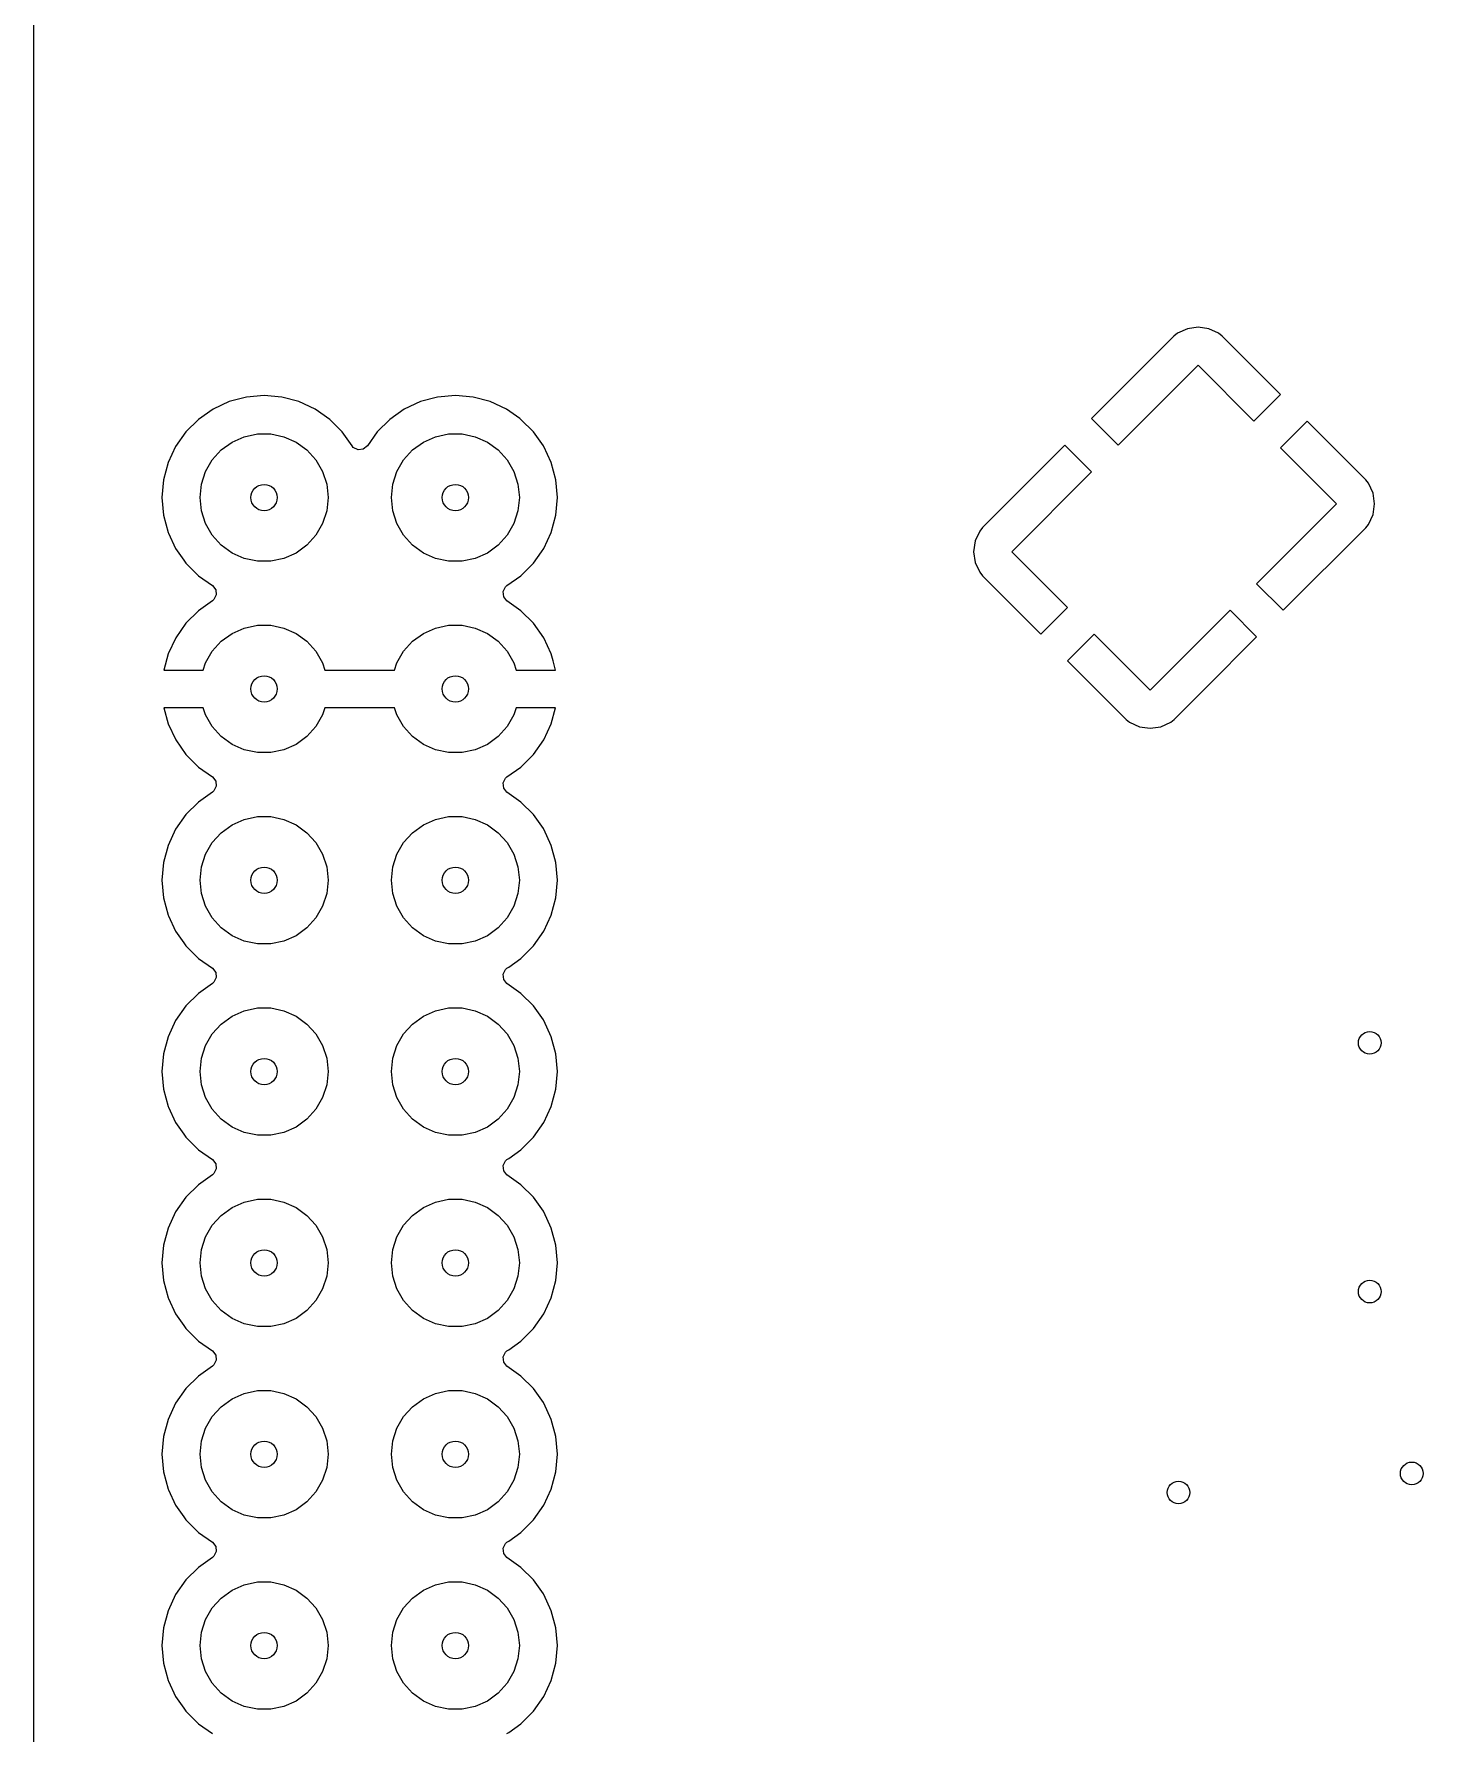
# Model space of a CAD drawing. Extents: x 0.03 to 1.97, y 0.03 to 3.58.
# Drawn here: x 0.03 to 0.756, y 1.804 to 2.692 of the extents above; entities that cross this region are included whole.
import ezdxf

# ---------------------------------------------------------------- set-up
doc = ezdxf.new("R2010")
doc.units = 0
doc.header["$MEASUREMENT"] = 0
doc.layers.add('BLACK', color=7, linetype='CONTINUOUS')

msp = doc.modelspace()

# ---------------------------------------------------------------- linework, layer by layer
at = {"layer": 'BLACK', "linetype": 'CONTINUOUS'}
for p, q in [((0.0297, 2.605), (0.0297, 2.9)), ((0.0297, 2.45), (0.0297, 2.605)), ((0.62571, 2.53439), (0.58262, 2.4913)), ((0.62754, 2.53587), (0.62571, 2.53439)), ((0.63269, 2.53822), (0.62754, 2.53587)), ((0.6383, 2.53903), (0.63269, 2.53822)), ((0.63269, 2.53822), (0.63269, 2.53822)), ((0.6439, 2.53822), (0.6383, 2.53903)), ((0.64905, 2.53587), (0.6439, 2.53822)), ((0.6439, 2.53822), (0.6439, 2.53822)), ((0.65088, 2.53439), (0.64905, 2.53587)), ((0.68145, 2.50383), (0.65088, 2.53439)), ((0.59654, 2.47738), (0.6383, 2.51914)), ((0.6383, 2.51914), (0.66753, 2.48991)), ((0.12331, 2.49622), (0.11569, 2.49089)), ((0.13175, 2.50015), (0.12331, 2.49622)), ((0.12331, 2.49622), (0.12331, 2.49622)), ((0.14073, 2.50256), (0.13175, 2.50015)), ((0.13175, 2.50015), (0.13175, 2.50015)), ((0.15, 2.50337), (0.14073, 2.50256)), ((0.14073, 2.50256), (0.14073, 2.50256)), ((0.15927, 2.50256), (0.15, 2.50337)), ((0.15, 2.50337), (0.15, 2.50337)), ((0.16825, 2.50015), (0.15927, 2.50256)), ((0.15927, 2.50256), (0.15927, 2.50256)), ((0.17669, 2.49622), (0.16825, 2.50015)), ((0.16825, 2.50015), (0.16825, 2.50015)), ((0.16825, 2.50015), (0.16825, 2.50015)), ((0.18431, 2.49089), (0.17669, 2.49622)), ((0.17669, 2.49622), (0.17669, 2.49622)), ((0.17669, 2.49622), (0.17669, 2.49622)), ((0.22331, 2.49622), (0.21569, 2.49089)), ((0.23175, 2.50015), (0.22331, 2.49622)), ((0.22331, 2.49622), (0.22331, 2.49622)), ((0.24073, 2.50256), (0.23175, 2.50015)), ((0.23175, 2.50015), (0.23175, 2.50015)), ((0.25, 2.50337), (0.24073, 2.50256)), ((0.24073, 2.50256), (0.24073, 2.50256)), ((0.25927, 2.50256), (0.25, 2.50337)), ((0.25, 2.50337), (0.25, 2.50337)), ((0.26825, 2.50015), (0.25927, 2.50256)), ((0.25927, 2.50256), (0.25927, 2.50256)), ((0.27669, 2.49622), (0.26825, 2.50015)), ((0.26825, 2.50015), (0.26825, 2.50015)), ((0.26825, 2.50015), (0.26825, 2.50015)), ((0.28371, 2.4913), (0.27669, 2.49622)), ((0.27669, 2.49622), (0.27669, 2.49622)), ((0.27669, 2.49622), (0.27669, 2.49622)), ((0.66753, 2.48991), (0.68145, 2.50383)), ((0.68145, 2.50383), (0.68145, 2.50383)), ((0.11569, 2.49089), (0.10911, 2.48431)), ((0.19089, 2.48431), (0.18431, 2.49089)), ((0.18431, 2.49089), (0.18431, 2.49089)), ((0.21569, 2.49089), (0.20911, 2.48431)), ((0.28431, 2.49089), (0.28371, 2.4913)), ((0.29089, 2.48431), (0.28431, 2.49089)), ((0.28431, 2.49089), (0.28431, 2.49089)), ((0.58262, 2.4913), (0.59654, 2.47738)), ((0.58262, 2.4913), (0.58262, 2.4913)), ((0.69537, 2.48991), (0.68145, 2.47599)), ((0.72593, 2.45935), (0.69537, 2.48991)), ((0.69537, 2.48991), (0.69537, 2.48991)), ((0.10911, 2.48431), (0.10378, 2.47669)), ((0.12761, 2.47487), (0.13327, 2.47898)), ((0.13327, 2.47898), (0.13966, 2.48183)), ((0.13966, 2.48183), (0.1465, 2.48328)), ((0.1465, 2.48328), (0.1535, 2.48328)), ((0.1535, 2.48328), (0.16034, 2.48183)), ((0.16034, 2.48183), (0.16673, 2.47898)), ((0.16673, 2.47898), (0.17239, 2.47487)), ((0.196, 2.477), (0.19089, 2.48431)), ((0.20911, 2.48431), (0.204, 2.477)), ((0.22761, 2.47487), (0.23327, 2.47898)), ((0.23327, 2.47898), (0.23966, 2.48183)), ((0.23966, 2.48183), (0.2465, 2.48328)), ((0.2465, 2.48328), (0.2535, 2.48328)), ((0.2535, 2.48328), (0.26034, 2.48183)), ((0.26034, 2.48183), (0.26673, 2.47898)), ((0.26673, 2.47898), (0.27239, 2.47487)), ((0.296, 2.477), (0.29089, 2.48431)), ((0.10378, 2.47669), (0.09985, 2.46825)), ((0.10378, 2.47669), (0.10378, 2.47669)), ((0.11943, 2.46361), (0.12293, 2.46967)), ((0.12293, 2.46967), (0.12761, 2.47487)), ((0.17239, 2.47487), (0.17707, 2.46967)), ((0.17707, 2.46967), (0.18057, 2.46361)), ((0.19666, 2.47624), (0.196, 2.477)), ((0.19911, 2.475), (0.19666, 2.47624)), ((0.20185, 2.47528), (0.19911, 2.475)), ((0.204, 2.477), (0.20185, 2.47528)), ((0.21943, 2.46361), (0.22293, 2.46967)), ((0.22293, 2.46967), (0.22761, 2.47487)), ((0.27239, 2.47487), (0.27707, 2.46967)), ((0.27707, 2.46967), (0.28057, 2.46361)), ((0.29622, 2.47669), (0.296, 2.477)), ((0.30015, 2.46825), (0.29622, 2.47669)), ((0.5687, 2.47738), (0.52561, 2.43429)), ((0.58262, 2.46346), (0.5687, 2.47738)), ((0.5687, 2.47738), (0.5687, 2.47738)), ((0.68145, 2.47599), (0.71068, 2.44676)), ((0.09985, 2.46825), (0.09744, 2.45927)), ((0.09985, 2.46825), (0.09985, 2.46825)), ((0.11727, 2.45696), (0.11943, 2.46361)), ((0.18057, 2.46361), (0.18273, 2.45696)), ((0.21727, 2.45696), (0.21943, 2.46361)), ((0.28057, 2.46361), (0.28273, 2.45696)), ((0.30256, 2.45927), (0.30015, 2.46825)), ((0.54086, 2.4217), (0.58262, 2.46346)), ((0.09744, 2.45927), (0.09663, 2.45)), ((0.09744, 2.45927), (0.09744, 2.45927)), ((0.11654, 2.45), (0.11727, 2.45696)), ((0.18273, 2.45696), (0.18346, 2.45)), ((0.21654, 2.45), (0.21727, 2.45696)), ((0.28273, 2.45696), (0.28346, 2.45)), ((0.30337, 2.45), (0.30256, 2.45927)), ((0.72741, 2.45751), (0.72593, 2.45935)), ((0.72976, 2.45236), (0.72741, 2.45751)), ((0.73056, 2.44676), (0.72976, 2.45236)), ((0.72976, 2.45236), (0.72976, 2.45236)), ((0.0297, 0.65), (0.0297, 2.45)), ((0.09663, 2.45), (0.09744, 2.44073)), ((0.09663, 2.45), (0.09663, 2.45)), ((0.11727, 2.44304), (0.11654, 2.45)), ((0.11943, 2.43639), (0.11727, 2.44304)), ((0.18273, 2.44304), (0.18057, 2.43639)), ((0.18346, 2.45), (0.18273, 2.44304)), ((0.21727, 2.44304), (0.21654, 2.45)), ((0.21943, 2.43639), (0.21727, 2.44304)), ((0.28273, 2.44304), (0.28057, 2.43639)), ((0.28346, 2.45), (0.28273, 2.44304)), ((0.30256, 2.44073), (0.30337, 2.45)), ((0.71068, 2.44676), (0.66892, 2.405)), ((0.72976, 2.44116), (0.73056, 2.44676)), ((0.09744, 2.44073), (0.09744, 2.44073)), ((0.09744, 2.44073), (0.09985, 2.43175)), ((0.12293, 2.43033), (0.11943, 2.43639)), ((0.18057, 2.43639), (0.17707, 2.43033)), ((0.22293, 2.43033), (0.21943, 2.43639)), ((0.28057, 2.43639), (0.27707, 2.43033)), ((0.30015, 2.43175), (0.30256, 2.44073)), ((0.52561, 2.43429), (0.52413, 2.43246)), ((0.68284, 2.39108), (0.72593, 2.43417)), ((0.72593, 2.43417), (0.72741, 2.43601)), ((0.72741, 2.43601), (0.72976, 2.44116)), ((0.72976, 2.44116), (0.72976, 2.44116)), ((0.09985, 2.43175), (0.09985, 2.43175)), ((0.09985, 2.43175), (0.09985, 2.43175)), ((0.09985, 2.43175), (0.1, 2.43142)), ((0.1, 2.43142), (0.10378, 2.42331)), ((0.12761, 2.42513), (0.12293, 2.43033)), ((0.13327, 2.42102), (0.12761, 2.42513)), ((0.17239, 2.42513), (0.16673, 2.42102)), ((0.17707, 2.43033), (0.17239, 2.42513)), ((0.22761, 2.42513), (0.22293, 2.43033)), ((0.23327, 2.42102), (0.22761, 2.42513)), ((0.27239, 2.42513), (0.26673, 2.42102)), ((0.27707, 2.43033), (0.27239, 2.42513)), ((0.29622, 2.42331), (0.30015, 2.43175)), ((0.52178, 2.42731), (0.52097, 2.4217)), ((0.52413, 2.43246), (0.52178, 2.42731)), ((0.52178, 2.42731), (0.52178, 2.42731)), ((0.10378, 2.42331), (0.10378, 2.42331)), ((0.10378, 2.42331), (0.10804, 2.41722)), ((0.10804, 2.41722), (0.10911, 2.41569)), ((0.10911, 2.41569), (0.10911, 2.41569)), ((0.10911, 2.41569), (0.11569, 2.40911)), ((0.13966, 2.41817), (0.13327, 2.42102)), ((0.1465, 2.41672), (0.13966, 2.41817)), ((0.1535, 2.41672), (0.1465, 2.41672)), ((0.16034, 2.41817), (0.1535, 2.41672)), ((0.16673, 2.42102), (0.16034, 2.41817)), ((0.23966, 2.41817), (0.23327, 2.42102)), ((0.2465, 2.41672), (0.23966, 2.41817)), ((0.2535, 2.41672), (0.2465, 2.41672)), ((0.26034, 2.41817), (0.2535, 2.41672)), ((0.26673, 2.42102), (0.26034, 2.41817)), ((0.28431, 2.40911), (0.29089, 2.41569)), ((0.29089, 2.41569), (0.29509, 2.4217)), ((0.29509, 2.4217), (0.29622, 2.42331)), ((0.52097, 2.4217), (0.52178, 2.4161)), ((0.52178, 2.4161), (0.52178, 2.4161)), ((0.52178, 2.4161), (0.52413, 2.41095)), ((0.57009, 2.39247), (0.54086, 2.4217)), ((0.11569, 2.40911), (0.11569, 2.40911)), ((0.11569, 2.40911), (0.12302, 2.40399)), ((0.277, 2.404), (0.28431, 2.40911)), ((0.52413, 2.41095), (0.52561, 2.40912)), ((0.52561, 2.40912), (0.55617, 2.37855)), ((0.12302, 2.40399), (0.12473, 2.40184)), ((0.12502, 2.3991), (0.12378, 2.39665)), ((0.12473, 2.40184), (0.12502, 2.3991)), ((0.27498, 2.40087), (0.27622, 2.40333)), ((0.27527, 2.39814), (0.27498, 2.40087)), ((0.27698, 2.39599), (0.27527, 2.39814)), ((0.27622, 2.40333), (0.27698, 2.40399)), ((0.27698, 2.40399), (0.277, 2.404)), ((0.66892, 2.405), (0.68284, 2.39108)), ((0.11571, 2.39087), (0.10913, 2.38429)), ((0.12302, 2.39599), (0.11571, 2.39087)), ((0.11571, 2.39087), (0.11571, 2.39087)), ((0.12378, 2.39665), (0.12302, 2.39599)), ((0.28429, 2.39087), (0.27698, 2.39599)), ((0.29087, 2.38429), (0.28429, 2.39087)), ((0.55617, 2.37855), (0.57009, 2.39247)), ((0.655, 2.39108), (0.61324, 2.34932)), ((0.66892, 2.37716), (0.655, 2.39108)), ((0.10913, 2.38429), (0.1038, 2.37668)), ((0.10913, 2.38429), (0.10913, 2.38429)), ((0.13327, 2.37898), (0.13966, 2.38183)), ((0.13966, 2.38183), (0.1465, 2.38328)), ((0.1465, 2.38328), (0.1535, 2.38328)), ((0.1535, 2.38328), (0.16034, 2.38183)), ((0.16034, 2.38183), (0.16673, 2.37898)), ((0.23327, 2.37898), (0.23966, 2.38183)), ((0.23966, 2.38183), (0.2465, 2.38328)), ((0.2465, 2.38328), (0.2535, 2.38328)), ((0.2535, 2.38328), (0.26034, 2.38183)), ((0.26034, 2.38183), (0.26673, 2.37898)), ((0.2962, 2.37668), (0.29087, 2.38429)), ((0.29087, 2.38429), (0.29087, 2.38429)), ((0.1038, 2.37668), (0.09986, 2.36825)), ((0.1038, 2.37668), (0.1038, 2.37668)), ((0.12293, 2.36967), (0.12761, 2.37487)), ((0.12761, 2.37487), (0.13327, 2.37898)), ((0.16673, 2.37898), (0.17239, 2.37487)), ((0.17239, 2.37487), (0.17707, 2.36967)), ((0.22293, 2.36967), (0.22761, 2.37487)), ((0.22761, 2.37487), (0.23327, 2.37898)), ((0.26673, 2.37898), (0.27239, 2.37487)), ((0.27239, 2.37487), (0.27707, 2.36967)), ((0.30013, 2.36825), (0.2962, 2.37668)), ((0.2962, 2.37668), (0.2962, 2.37668)), ((0.58401, 2.37855), (0.57009, 2.36463)), ((0.61324, 2.34932), (0.58401, 2.37855)), ((0.64176, 2.35), (0.66892, 2.37716)), ((0.66892, 2.37716), (0.66892, 2.37716)), ((0.09986, 2.36825), (0.09761, 2.35984)), ((0.09986, 2.36825), (0.09986, 2.36825)), ((0.1182, 2.35984), (0.11943, 2.36361)), ((0.11943, 2.36361), (0.12293, 2.36967)), ((0.17707, 2.36967), (0.18057, 2.36361)), ((0.18057, 2.36361), (0.1818, 2.35984)), ((0.2182, 2.35984), (0.21943, 2.36361)), ((0.21943, 2.36361), (0.22293, 2.36967)), ((0.27707, 2.36967), (0.28057, 2.36361)), ((0.28057, 2.36361), (0.2818, 2.35984)), ((0.30014, 2.36825), (0.30013, 2.36825)), ((0.3011, 2.36463), (0.30014, 2.36825)), ((0.30239, 2.35984), (0.3011, 2.36463)), ((0.57009, 2.36463), (0.60065, 2.33407)), ((0.57009, 2.36463), (0.57009, 2.36463)), ((0.09761, 2.35984), (0.09761, 2.35984)), ((0.09761, 2.35984), (0.1182, 2.35984)), ((0.1818, 2.35984), (0.2182, 2.35984)), ((0.2818, 2.35984), (0.30239, 2.35984)), ((0.30239, 2.35984), (0.30239, 2.35984)), ((0.62583, 2.33407), (0.64176, 2.35)), ((0.1182, 2.34016), (0.09761, 2.34016)), ((0.09761, 2.34016), (0.09986, 2.33175)), ((0.11943, 2.33639), (0.1182, 2.34016)), ((0.12293, 2.33033), (0.11943, 2.33639)), ((0.18057, 2.33639), (0.17707, 2.33033)), ((0.1818, 2.34016), (0.18057, 2.33639)), ((0.2182, 2.34016), (0.1818, 2.34016)), ((0.21943, 2.33639), (0.2182, 2.34016)), ((0.22293, 2.33033), (0.21943, 2.33639)), ((0.28057, 2.33639), (0.27707, 2.33033)), ((0.2818, 2.34016), (0.28057, 2.33639)), ((0.30239, 2.34016), (0.2818, 2.34016)), ((0.30014, 2.33175), (0.30239, 2.34016)), ((0.09986, 2.33175), (0.09986, 2.33175)), ((0.09986, 2.33175), (0.1038, 2.32332)), ((0.12761, 2.32513), (0.12293, 2.33033)), ((0.17707, 2.33033), (0.17239, 2.32513)), ((0.22761, 2.32513), (0.22293, 2.33033)), ((0.27707, 2.33033), (0.27239, 2.32513)), ((0.2962, 2.32332), (0.30013, 2.33175)), ((0.30013, 2.33175), (0.30014, 2.33175)), ((0.60065, 2.33407), (0.60249, 2.33259)), ((0.60249, 2.33259), (0.60764, 2.33024)), ((0.60764, 2.33024), (0.60764, 2.33024)), ((0.60764, 2.33024), (0.61324, 2.32944)), ((0.61324, 2.32944), (0.61884, 2.33024)), ((0.61884, 2.33024), (0.62399, 2.33259)), ((0.61884, 2.33024), (0.61884, 2.33024)), ((0.62399, 2.33259), (0.62583, 2.33407)), ((0.1038, 2.32332), (0.10913, 2.31571)), ((0.13327, 2.32102), (0.12761, 2.32513)), ((0.13966, 2.31817), (0.13327, 2.32102)), ((0.1465, 2.31672), (0.13966, 2.31817)), ((0.16034, 2.31817), (0.1535, 2.31672)), ((0.16673, 2.32102), (0.16034, 2.31817)), ((0.17239, 2.32513), (0.16673, 2.32102)), ((0.23327, 2.32102), (0.22761, 2.32513)), ((0.23966, 2.31817), (0.23327, 2.32102)), ((0.2465, 2.31672), (0.23966, 2.31817)), ((0.26034, 2.31817), (0.2535, 2.31672)), ((0.26673, 2.32102), (0.26034, 2.31817)), ((0.27239, 2.32513), (0.26673, 2.32102)), ((0.29087, 2.31571), (0.2962, 2.32332)), ((0.10913, 2.31571), (0.11571, 2.30913)), ((0.11571, 2.30913), (0.12302, 2.30401)), ((0.1535, 2.31672), (0.1465, 2.31672)), ((0.2535, 2.31672), (0.2465, 2.31672)), ((0.27698, 2.30401), (0.28429, 2.30913)), ((0.28429, 2.30913), (0.29087, 2.31571)), ((0.12302, 2.30401), (0.12473, 2.30186)), ((0.12473, 2.30186), (0.12502, 2.29913)), ((0.27498, 2.3009), (0.27622, 2.30335)), ((0.27527, 2.29816), (0.27498, 2.3009)), ((0.27622, 2.30335), (0.27698, 2.30401)), ((0.12302, 2.29601), (0.11569, 2.29089)), ((0.12378, 2.29667), (0.12302, 2.29601)), ((0.12502, 2.29913), (0.12378, 2.29667)), ((0.27698, 2.29601), (0.27527, 2.29816)), ((0.28431, 2.29089), (0.27698, 2.29601)), ((0.10911, 2.28431), (0.10378, 2.27669)), ((0.11569, 2.29089), (0.10911, 2.28431)), ((0.13966, 2.28183), (0.1465, 2.28328)), ((0.1465, 2.28328), (0.1535, 2.28328)), ((0.1535, 2.28328), (0.16034, 2.28183)), ((0.23966, 2.28183), (0.2465, 2.28328)), ((0.2465, 2.28328), (0.2535, 2.28328)), ((0.2535, 2.28328), (0.26034, 2.28183)), ((0.29089, 2.28431), (0.28431, 2.29089)), ((0.28431, 2.29089), (0.28431, 2.29089)), ((0.296, 2.277), (0.29089, 2.28431)), ((0.10378, 2.27669), (0.09985, 2.26825)), ((0.10378, 2.27669), (0.10378, 2.27669)), ((0.12293, 2.26967), (0.12761, 2.27487)), ((0.12761, 2.27487), (0.13327, 2.27898)), ((0.13327, 2.27898), (0.13966, 2.28183)), ((0.16034, 2.28183), (0.16673, 2.27898)), ((0.16673, 2.27898), (0.17239, 2.27487)), ((0.17239, 2.27487), (0.17707, 2.26967)), ((0.22293, 2.26967), (0.22761, 2.27487)), ((0.22761, 2.27487), (0.23327, 2.27898)), ((0.23327, 2.27898), (0.23966, 2.28183)), ((0.26034, 2.28183), (0.26673, 2.27898)), ((0.26673, 2.27898), (0.27239, 2.27487)), ((0.27239, 2.27487), (0.27707, 2.26967)), ((0.29622, 2.27669), (0.296, 2.277)), ((0.30015, 2.26825), (0.29622, 2.27669)), ((0.09985, 2.26825), (0.09744, 2.25927)), ((0.09985, 2.26825), (0.09985, 2.26825)), ((0.11943, 2.26361), (0.12293, 2.26967)), ((0.17707, 2.26967), (0.18057, 2.26361)), ((0.21943, 2.26361), (0.22293, 2.26967)), ((0.27707, 2.26967), (0.28057, 2.26361)), ((0.30256, 2.25927), (0.30015, 2.26825)), ((0.09744, 2.25927), (0.09663, 2.25)), ((0.09744, 2.25927), (0.09744, 2.25927)), ((0.11654, 2.25), (0.11727, 2.25696)), ((0.11727, 2.25696), (0.11943, 2.26361)), ((0.18057, 2.26361), (0.18273, 2.25696)), ((0.18273, 2.25696), (0.18346, 2.25)), ((0.21654, 2.25), (0.21727, 2.25696)), ((0.21727, 2.25696), (0.21943, 2.26361)), ((0.28057, 2.26361), (0.28273, 2.25696)), ((0.28273, 2.25696), (0.28346, 2.25)), ((0.30337, 2.25), (0.30256, 2.25927)), ((0.09663, 2.25), (0.09663, 2.25)), ((0.09663, 2.25), (0.09744, 2.24073)), ((0.11727, 2.24304), (0.11654, 2.25)), ((0.18346, 2.25), (0.18273, 2.24304)), ((0.21727, 2.24304), (0.21654, 2.25)), ((0.28346, 2.25), (0.28273, 2.24304)), ((0.30256, 2.24073), (0.30337, 2.25)), ((0.09744, 2.24073), (0.09744, 2.24073)), ((0.09744, 2.24073), (0.09985, 2.23175)), ((0.11943, 2.23639), (0.11727, 2.24304)), ((0.18273, 2.24304), (0.18057, 2.23639)), ((0.21943, 2.23639), (0.21727, 2.24304)), ((0.28273, 2.24304), (0.28057, 2.23639)), ((0.30015, 2.23175), (0.30256, 2.24073)), ((0.09985, 2.23175), (0.09985, 2.23175)), ((0.09985, 2.23175), (0.09985, 2.23175)), ((0.09985, 2.23175), (0.1, 2.23142)), ((0.1, 2.23142), (0.10378, 2.22331)), ((0.12293, 2.23033), (0.11943, 2.23639)), ((0.12761, 2.22513), (0.12293, 2.23033)), ((0.17707, 2.23033), (0.17239, 2.22513)), ((0.18057, 2.23639), (0.17707, 2.23033)), ((0.22293, 2.23033), (0.21943, 2.23639)), ((0.22761, 2.22513), (0.22293, 2.23033)), ((0.27707, 2.23033), (0.27239, 2.22513)), ((0.28057, 2.23639), (0.27707, 2.23033)), ((0.29622, 2.22331), (0.30015, 2.23175)), ((0.10378, 2.22331), (0.10378, 2.22331)), ((0.10378, 2.22331), (0.10804, 2.21722)), ((0.13327, 2.22102), (0.12761, 2.22513)), ((0.13966, 2.21817), (0.13327, 2.22102)), ((0.16673, 2.22102), (0.16034, 2.21817)), ((0.17239, 2.22513), (0.16673, 2.22102)), ((0.23327, 2.22102), (0.22761, 2.22513)), ((0.23966, 2.21817), (0.23327, 2.22102)), ((0.26673, 2.22102), (0.26034, 2.21817)), ((0.27239, 2.22513), (0.26673, 2.22102)), ((0.29089, 2.21569), (0.29622, 2.22331)), ((0.10804, 2.21722), (0.10911, 2.21569)), ((0.10911, 2.21569), (0.10911, 2.21569)), ((0.10911, 2.21569), (0.11569, 2.20911)), ((0.1465, 2.21672), (0.13966, 2.21817)), ((0.1535, 2.21672), (0.1465, 2.21672)), ((0.16034, 2.21817), (0.1535, 2.21672)), ((0.2465, 2.21672), (0.23966, 2.21817)), ((0.2535, 2.21672), (0.2465, 2.21672)), ((0.26034, 2.21817), (0.2535, 2.21672)), ((0.28431, 2.20911), (0.29089, 2.21569)), ((0.11569, 2.20911), (0.11569, 2.20911)), ((0.11569, 2.20911), (0.123, 2.204)), ((0.123, 2.204), (0.12472, 2.20185)), ((0.275, 2.20089), (0.27624, 2.20334)), ((0.27624, 2.20334), (0.277, 2.204)), ((0.277, 2.204), (0.27788, 2.20461)), ((0.27788, 2.20461), (0.28431, 2.20911)), ((0.123, 2.196), (0.11569, 2.19089)), ((0.12376, 2.19666), (0.123, 2.196)), ((0.125, 2.19911), (0.12376, 2.19666)), ((0.12472, 2.20185), (0.125, 2.19911)), ((0.27528, 2.19815), (0.275, 2.20089)), ((0.277, 2.196), (0.27528, 2.19815)), ((0.28431, 2.19089), (0.277, 2.196)), ((0.11569, 2.19089), (0.10911, 2.18431)), ((0.29089, 2.18431), (0.28431, 2.19089)), ((0.28431, 2.19089), (0.28431, 2.19089)), ((0.10378, 2.17669), (0.09985, 2.16825)), ((0.10911, 2.18431), (0.10378, 2.17669)), ((0.10378, 2.17669), (0.10378, 2.17669)), ((0.12761, 2.17487), (0.13327, 2.17898)), ((0.13327, 2.17898), (0.13966, 2.18183)), ((0.13966, 2.18183), (0.1465, 2.18328)), ((0.1465, 2.18328), (0.1535, 2.18328)), ((0.1535, 2.18328), (0.16034, 2.18183)), ((0.16034, 2.18183), (0.16673, 2.17898)), ((0.16673, 2.17898), (0.17239, 2.17487)), ((0.22761, 2.17487), (0.23327, 2.17898)), ((0.23327, 2.17898), (0.23966, 2.18183)), ((0.23966, 2.18183), (0.2465, 2.18328)), ((0.2465, 2.18328), (0.2535, 2.18328)), ((0.2535, 2.18328), (0.26034, 2.18183)), ((0.26034, 2.18183), (0.26673, 2.17898)), ((0.26673, 2.17898), (0.27239, 2.17487)), ((0.296, 2.177), (0.29089, 2.18431)), ((0.29622, 2.17669), (0.296, 2.177)), ((0.30015, 2.16825), (0.29622, 2.17669)), ((0.09985, 2.16825), (0.09744, 2.15927)), ((0.09985, 2.16825), (0.09985, 2.16825)), ((0.11943, 2.16361), (0.12293, 2.16967)), ((0.12293, 2.16967), (0.12761, 2.17487)), ((0.17239, 2.17487), (0.17707, 2.16967)), ((0.17707, 2.16967), (0.18057, 2.16361)), ((0.21943, 2.16361), (0.22293, 2.16967)), ((0.22293, 2.16967), (0.22761, 2.17487)), ((0.27239, 2.17487), (0.27707, 2.16967)), ((0.27707, 2.16967), (0.28057, 2.16361)), ((0.30256, 2.15927), (0.30015, 2.16825)), ((0.09744, 2.15927), (0.09663, 2.15)), ((0.09744, 2.15927), (0.09744, 2.15927)), ((0.11727, 2.15696), (0.11943, 2.16361)), ((0.18057, 2.16361), (0.18273, 2.15696)), ((0.21727, 2.15696), (0.21943, 2.16361)), ((0.28057, 2.16361), (0.28273, 2.15696)), ((0.30337, 2.15), (0.30256, 2.15927)), ((0.09663, 2.15), (0.09663, 2.15)), ((0.09663, 2.15), (0.09744, 2.14073)), ((0.11654, 2.15), (0.11727, 2.15696)), ((0.11727, 2.14304), (0.11654, 2.15)), ((0.18273, 2.15696), (0.18346, 2.15)), ((0.18346, 2.15), (0.18273, 2.14304)), ((0.21654, 2.15), (0.21727, 2.15696)), ((0.21727, 2.14304), (0.21654, 2.15)), ((0.28273, 2.15696), (0.28346, 2.15)), ((0.28346, 2.15), (0.28273, 2.14304)), ((0.30256, 2.14073), (0.30337, 2.15)), ((0.09744, 2.14073), (0.09744, 2.14073)), ((0.09744, 2.14073), (0.09985, 2.13175)), ((0.11943, 2.13639), (0.11727, 2.14304)), ((0.18273, 2.14304), (0.18057, 2.13639)), ((0.21943, 2.13639), (0.21727, 2.14304)), ((0.28273, 2.14304), (0.28057, 2.13639)), ((0.30015, 2.13175), (0.30256, 2.14073)), ((0.09985, 2.13175), (0.09985, 2.13175)), ((0.09985, 2.13175), (0.09985, 2.13175)), ((0.09985, 2.13175), (0.1, 2.13142)), ((0.1, 2.13142), (0.10378, 2.12331)), ((0.12293, 2.13033), (0.11943, 2.13639)), ((0.18057, 2.13639), (0.17707, 2.13033)), ((0.22293, 2.13033), (0.21943, 2.13639)), ((0.28057, 2.13639), (0.27707, 2.13033)), ((0.29622, 2.12331), (0.30015, 2.13175)), ((0.10378, 2.12331), (0.10378, 2.12331)), ((0.10378, 2.12331), (0.10804, 2.11722)), ((0.12761, 2.12513), (0.12293, 2.13033)), ((0.13327, 2.12102), (0.12761, 2.12513)), ((0.17239, 2.12513), (0.16673, 2.12102)), ((0.17707, 2.13033), (0.17239, 2.12513)), ((0.22761, 2.12513), (0.22293, 2.13033)), ((0.23327, 2.12102), (0.22761, 2.12513)), ((0.27239, 2.12513), (0.26673, 2.12102)), ((0.27707, 2.13033), (0.27239, 2.12513)), ((0.29089, 2.11569), (0.29622, 2.12331)), ((0.10804, 2.11722), (0.10911, 2.11569)), ((0.10911, 2.11569), (0.10911, 2.11569)), ((0.10911, 2.11569), (0.11569, 2.10911)), ((0.13966, 2.11817), (0.13327, 2.12102)), ((0.1465, 2.11672), (0.13966, 2.11817)), ((0.1535, 2.11672), (0.1465, 2.11672)), ((0.16034, 2.11817), (0.1535, 2.11672)), ((0.16673, 2.12102), (0.16034, 2.11817)), ((0.23966, 2.11817), (0.23327, 2.12102)), ((0.2465, 2.11672), (0.23966, 2.11817)), ((0.2535, 2.11672), (0.2465, 2.11672)), ((0.26034, 2.11817), (0.2535, 2.11672)), ((0.26673, 2.12102), (0.26034, 2.11817)), ((0.28431, 2.10911), (0.29089, 2.11569)), ((0.11569, 2.10911), (0.11569, 2.10911)), ((0.11569, 2.10911), (0.123, 2.104)), ((0.277, 2.104), (0.27788, 2.10461)), ((0.27788, 2.10461), (0.28431, 2.10911)), ((0.123, 2.096), (0.11569, 2.09089)), ((0.123, 2.104), (0.12472, 2.10185)), ((0.12376, 2.09666), (0.123, 2.096)), ((0.125, 2.09911), (0.12376, 2.09666)), ((0.12472, 2.10185), (0.125, 2.09911)), ((0.275, 2.10089), (0.27624, 2.10334)), ((0.27528, 2.09815), (0.275, 2.10089)), ((0.277, 2.096), (0.27528, 2.09815)), ((0.27624, 2.10334), (0.277, 2.104)), ((0.28431, 2.09089), (0.277, 2.096)), ((0.11569, 2.09089), (0.10911, 2.08431)), ((0.29089, 2.08431), (0.28431, 2.09089)), ((0.28431, 2.09089), (0.28431, 2.09089)), ((0.10911, 2.08431), (0.10378, 2.07669)), ((0.12761, 2.07487), (0.13327, 2.07898)), ((0.13327, 2.07898), (0.13966, 2.08183)), ((0.13966, 2.08183), (0.1465, 2.08328)), ((0.1465, 2.08328), (0.1535, 2.08328)), ((0.1535, 2.08328), (0.16034, 2.08183)), ((0.16034, 2.08183), (0.16673, 2.07898)), ((0.16673, 2.07898), (0.17239, 2.07487)), ((0.22761, 2.07487), (0.23327, 2.07898)), ((0.23327, 2.07898), (0.23966, 2.08183)), ((0.23966, 2.08183), (0.2465, 2.08328)), ((0.2465, 2.08328), (0.2535, 2.08328)), ((0.2535, 2.08328), (0.26034, 2.08183)), ((0.26034, 2.08183), (0.26673, 2.07898)), ((0.26673, 2.07898), (0.27239, 2.07487)), ((0.296, 2.077), (0.29089, 2.08431)), ((0.10378, 2.07669), (0.09985, 2.06825)), ((0.10378, 2.07669), (0.10378, 2.07669)), ((0.11943, 2.06361), (0.12293, 2.06967)), ((0.12293, 2.06967), (0.12761, 2.07487)), ((0.17239, 2.07487), (0.17707, 2.06967)), ((0.17707, 2.06967), (0.18057, 2.06361)), ((0.21943, 2.06361), (0.22293, 2.06967)), ((0.22293, 2.06967), (0.22761, 2.07487)), ((0.27239, 2.07487), (0.27707, 2.06967)), ((0.27707, 2.06967), (0.28057, 2.06361)), ((0.29622, 2.07669), (0.296, 2.077)), ((0.30015, 2.06825), (0.29622, 2.07669)), ((0.09985, 2.06825), (0.09744, 2.05927)), ((0.09985, 2.06825), (0.09985, 2.06825)), ((0.11727, 2.05696), (0.11943, 2.06361)), ((0.18057, 2.06361), (0.18273, 2.05696)), ((0.21727, 2.05696), (0.21943, 2.06361)), ((0.28057, 2.06361), (0.28273, 2.05696)), ((0.30256, 2.05927), (0.30015, 2.06825)), ((0.09744, 2.05927), (0.09663, 2.05)), ((0.09744, 2.05927), (0.09744, 2.05927)), ((0.11654, 2.05), (0.11727, 2.05696)), ((0.18273, 2.05696), (0.18346, 2.05)), ((0.21654, 2.05), (0.21727, 2.05696)), ((0.28273, 2.05696), (0.28346, 2.05)), ((0.30337, 2.05), (0.30256, 2.05927)), ((0.09663, 2.05), (0.09663, 2.05)), ((0.09663, 2.05), (0.09744, 2.04073)), ((0.11727, 2.04304), (0.11654, 2.05)), ((0.11943, 2.03639), (0.11727, 2.04304)), ((0.18273, 2.04304), (0.18057, 2.03639)), ((0.18346, 2.05), (0.18273, 2.04304)), ((0.21727, 2.04304), (0.21654, 2.05)), ((0.21943, 2.03639), (0.21727, 2.04304)), ((0.28273, 2.04304), (0.28057, 2.03639)), ((0.28346, 2.05), (0.28273, 2.04304)), ((0.30256, 2.04073), (0.30337, 2.05)), ((0.09744, 2.04073), (0.09744, 2.04073)), ((0.09744, 2.04073), (0.09985, 2.03175)), ((0.12293, 2.03033), (0.11943, 2.03639)), ((0.18057, 2.03639), (0.17707, 2.03033)), ((0.22293, 2.03033), (0.21943, 2.03639)), ((0.28057, 2.03639), (0.27707, 2.03033)), ((0.30015, 2.03175), (0.30256, 2.04073)), ((0.09985, 2.03175), (0.09985, 2.03175)), ((0.09985, 2.03175), (0.09985, 2.03175)), ((0.09985, 2.03175), (0.1, 2.03142)), ((0.1, 2.03142), (0.10378, 2.02331)), ((0.12761, 2.02513), (0.12293, 2.03033)), ((0.13327, 2.02102), (0.12761, 2.02513)), ((0.17239, 2.02513), (0.16673, 2.02102)), ((0.17707, 2.03033), (0.17239, 2.02513)), ((0.22761, 2.02513), (0.22293, 2.03033)), ((0.23327, 2.02102), (0.22761, 2.02513)), ((0.27239, 2.02513), (0.26673, 2.02102)), ((0.27707, 2.03033), (0.27239, 2.02513)), ((0.29622, 2.02331), (0.30015, 2.03175)), ((0.10378, 2.02331), (0.10378, 2.02331)), ((0.10378, 2.02331), (0.10804, 2.01722)), ((0.10804, 2.01722), (0.10911, 2.01569)), ((0.13966, 2.01817), (0.13327, 2.02102)), ((0.1465, 2.01672), (0.13966, 2.01817)), ((0.1535, 2.01672), (0.1465, 2.01672)), ((0.16034, 2.01817), (0.1535, 2.01672)), ((0.16673, 2.02102), (0.16034, 2.01817)), ((0.23966, 2.01817), (0.23327, 2.02102)), ((0.2465, 2.01672), (0.23966, 2.01817)), ((0.2535, 2.01672), (0.2465, 2.01672)), ((0.26034, 2.01817), (0.2535, 2.01672)), ((0.26673, 2.02102), (0.26034, 2.01817)), ((0.29089, 2.01569), (0.29622, 2.02331)), ((0.10911, 2.01569), (0.10911, 2.01569)), ((0.10911, 2.01569), (0.11569, 2.00911)), ((0.11569, 2.00911), (0.11569, 2.00911)), ((0.11569, 2.00911), (0.123, 2.004)), ((0.27788, 2.00461), (0.28431, 2.00911)), ((0.28431, 2.00911), (0.29089, 2.01569)), ((0.123, 2.004), (0.12472, 2.00185)), ((0.125, 1.99911), (0.12376, 1.99666)), ((0.12472, 2.00185), (0.125, 1.99911)), ((0.275, 2.00089), (0.27624, 2.00334)), ((0.27528, 1.99815), (0.275, 2.00089)), ((0.277, 1.996), (0.27528, 1.99815)), ((0.27624, 2.00334), (0.277, 2.004)), ((0.277, 2.004), (0.27788, 2.00461)), ((0.11569, 1.99089), (0.10911, 1.98431)), ((0.123, 1.996), (0.11569, 1.99089)), ((0.12376, 1.99666), (0.123, 1.996)), ((0.28431, 1.99089), (0.277, 1.996)), ((0.29089, 1.98431), (0.28431, 1.99089)), ((0.28431, 1.99089), (0.28431, 1.99089)), ((0.10911, 1.98431), (0.10378, 1.97669)), ((0.13327, 1.97898), (0.13966, 1.98183)), ((0.13966, 1.98183), (0.1465, 1.98328)), ((0.1465, 1.98328), (0.1535, 1.98328)), ((0.1535, 1.98328), (0.16034, 1.98183)), ((0.16034, 1.98183), (0.16673, 1.97898)), ((0.23327, 1.97898), (0.23966, 1.98183)), ((0.23966, 1.98183), (0.2465, 1.98328)), ((0.2465, 1.98328), (0.2535, 1.98328)), ((0.2535, 1.98328), (0.26034, 1.98183)), ((0.26034, 1.98183), (0.26673, 1.97898)), ((0.296, 1.977), (0.29089, 1.98431)), ((0.10378, 1.97669), (0.09985, 1.96825)), ((0.10378, 1.97669), (0.10378, 1.97669)), ((0.12293, 1.96967), (0.12761, 1.97487)), ((0.12761, 1.97487), (0.13327, 1.97898)), ((0.16673, 1.97898), (0.17239, 1.97487)), ((0.17239, 1.97487), (0.17707, 1.96967)), ((0.22293, 1.96967), (0.22761, 1.97487)), ((0.22761, 1.97487), (0.23327, 1.97898)), ((0.26673, 1.97898), (0.27239, 1.97487)), ((0.27239, 1.97487), (0.27707, 1.96967)), ((0.29622, 1.97669), (0.296, 1.977)), ((0.30015, 1.96825), (0.29622, 1.97669)), ((0.09985, 1.96825), (0.09744, 1.95927)), ((0.09985, 1.96825), (0.09985, 1.96825)), ((0.11727, 1.95696), (0.11943, 1.96361)), ((0.11943, 1.96361), (0.12293, 1.96967)), ((0.17707, 1.96967), (0.18057, 1.96361)), ((0.18057, 1.96361), (0.18273, 1.95696)), ((0.21727, 1.95696), (0.21943, 1.96361)), ((0.21943, 1.96361), (0.22293, 1.96967)), ((0.27707, 1.96967), (0.28057, 1.96361)), ((0.28057, 1.96361), (0.28273, 1.95696)), ((0.30256, 1.95927), (0.30015, 1.96825)), ((0.09744, 1.95927), (0.09663, 1.95)), ((0.09744, 1.95927), (0.09744, 1.95927)), ((0.11654, 1.95), (0.11727, 1.95696)), ((0.18273, 1.95696), (0.18346, 1.95)), ((0.21654, 1.95), (0.21727, 1.95696)), ((0.28273, 1.95696), (0.28346, 1.95)), ((0.30337, 1.95), (0.30256, 1.95927)), ((0.09663, 1.95), (0.09663, 1.95)), ((0.09663, 1.95), (0.09744, 1.94073)), ((0.11727, 1.94304), (0.11654, 1.95)), ((0.18346, 1.95), (0.18273, 1.94304)), ((0.21727, 1.94304), (0.21654, 1.95)), ((0.28346, 1.95), (0.28273, 1.94304)), ((0.30256, 1.94073), (0.30337, 1.95)), ((0.09744, 1.94073), (0.09744, 1.94073)), ((0.09744, 1.94073), (0.09985, 1.93175)), ((0.11943, 1.93639), (0.11727, 1.94304)), ((0.12293, 1.93033), (0.11943, 1.93639)), ((0.18057, 1.93639), (0.17707, 1.93033)), ((0.18273, 1.94304), (0.18057, 1.93639)), ((0.21943, 1.93639), (0.21727, 1.94304)), ((0.22293, 1.93033), (0.21943, 1.93639)), ((0.28057, 1.93639), (0.27707, 1.93033)), ((0.28273, 1.94304), (0.28057, 1.93639)), ((0.30015, 1.93175), (0.30256, 1.94073)), ((0.09985, 1.93175), (0.09985, 1.93175)), ((0.09985, 1.93175), (0.09985, 1.93175)), ((0.09985, 1.93175), (0.1, 1.93142)), ((0.1, 1.93142), (0.10378, 1.92331)), ((0.12761, 1.92513), (0.12293, 1.93033)), ((0.17707, 1.93033), (0.17239, 1.92513)), ((0.22761, 1.92513), (0.22293, 1.93033)), ((0.27707, 1.93033), (0.27239, 1.92513)), ((0.29622, 1.92331), (0.30015, 1.93175)), ((0.10378, 1.92331), (0.10378, 1.92331)), ((0.10378, 1.92331), (0.10804, 1.91722)), ((0.13327, 1.92102), (0.12761, 1.92513)), ((0.13966, 1.91817), (0.13327, 1.92102)), ((0.1465, 1.91672), (0.13966, 1.91817)), ((0.16034, 1.91817), (0.1535, 1.91672)), ((0.16673, 1.92102), (0.16034, 1.91817)), ((0.17239, 1.92513), (0.16673, 1.92102)), ((0.23327, 1.92102), (0.22761, 1.92513)), ((0.23966, 1.91817), (0.23327, 1.92102)), ((0.2465, 1.91672), (0.23966, 1.91817)), ((0.26034, 1.91817), (0.2535, 1.91672)), ((0.26673, 1.92102), (0.26034, 1.91817)), ((0.27239, 1.92513), (0.26673, 1.92102)), ((0.29089, 1.91569), (0.29622, 1.92331)), ((0.10804, 1.91722), (0.10911, 1.91569)), ((0.10911, 1.91569), (0.10911, 1.91569)), ((0.10911, 1.91569), (0.11569, 1.90911)), ((0.1535, 1.91672), (0.1465, 1.91672)), ((0.2535, 1.91672), (0.2465, 1.91672)), ((0.28431, 1.90911), (0.29089, 1.91569)), ((0.11569, 1.90911), (0.11569, 1.90911)), ((0.11569, 1.90911), (0.123, 1.904)), ((0.123, 1.904), (0.12472, 1.90185)), ((0.12472, 1.90185), (0.125, 1.89911)), ((0.275, 1.90089), (0.27624, 1.90334)), ((0.27528, 1.89815), (0.275, 1.90089)), ((0.27624, 1.90334), (0.277, 1.904)), ((0.277, 1.904), (0.27788, 1.90461)), ((0.27788, 1.90461), (0.28431, 1.90911)), ((0.123, 1.896), (0.11569, 1.89089)), ((0.12376, 1.89666), (0.123, 1.896)), ((0.125, 1.89911), (0.12376, 1.89666)), ((0.277, 1.896), (0.27528, 1.89815)), ((0.28431, 1.89089), (0.277, 1.896)), ((0.10911, 1.88431), (0.10378, 1.87669)), ((0.11569, 1.89089), (0.10911, 1.88431)), ((0.13966, 1.88183), (0.1465, 1.88328)), ((0.1465, 1.88328), (0.1535, 1.88328)), ((0.1535, 1.88328), (0.16034, 1.88183)), ((0.23966, 1.88183), (0.2465, 1.88328)), ((0.2465, 1.88328), (0.2535, 1.88328)), ((0.2535, 1.88328), (0.26034, 1.88183)), ((0.29089, 1.88431), (0.28431, 1.89089)), ((0.28431, 1.89089), (0.28431, 1.89089)), ((0.296, 1.877), (0.29089, 1.88431)), ((0.10378, 1.87669), (0.09985, 1.86825)), ((0.10378, 1.87669), (0.10378, 1.87669)), ((0.12293, 1.86967), (0.12761, 1.87487)), ((0.12761, 1.87487), (0.13327, 1.87898)), ((0.13327, 1.87898), (0.13966, 1.88183)), ((0.16034, 1.88183), (0.16673, 1.87898)), ((0.16673, 1.87898), (0.17239, 1.87487)), ((0.17239, 1.87487), (0.17707, 1.86967)), ((0.22293, 1.86967), (0.22761, 1.87487)), ((0.22761, 1.87487), (0.23327, 1.87898)), ((0.23327, 1.87898), (0.23966, 1.88183)), ((0.26034, 1.88183), (0.26673, 1.87898)), ((0.26673, 1.87898), (0.27239, 1.87487)), ((0.27239, 1.87487), (0.27707, 1.86967)), ((0.29622, 1.87669), (0.296, 1.877)), ((0.30015, 1.86825), (0.29622, 1.87669)), ((0.09985, 1.86825), (0.09744, 1.85927)), ((0.09985, 1.86825), (0.09985, 1.86825)), ((0.11943, 1.86361), (0.12293, 1.86967)), ((0.17707, 1.86967), (0.18057, 1.86361)), ((0.21943, 1.86361), (0.22293, 1.86967)), ((0.27707, 1.86967), (0.28057, 1.86361)), ((0.30256, 1.85927), (0.30015, 1.86825)), ((0.09744, 1.85927), (0.09663, 1.85)), ((0.09744, 1.85927), (0.09744, 1.85927)), ((0.11654, 1.85), (0.11727, 1.85696)), ((0.11727, 1.85696), (0.11943, 1.86361)), ((0.18057, 1.86361), (0.18273, 1.85696)), ((0.18273, 1.85696), (0.18346, 1.85)), ((0.21654, 1.85), (0.21727, 1.85696)), ((0.21727, 1.85696), (0.21943, 1.86361)), ((0.28057, 1.86361), (0.28273, 1.85696)), ((0.28273, 1.85696), (0.28346, 1.85)), ((0.30337, 1.85), (0.30256, 1.85927)), ((0.09663, 1.85), (0.09663, 1.85)), ((0.09663, 1.85), (0.09744, 1.84073)), ((0.11727, 1.84304), (0.11654, 1.85)), ((0.18346, 1.85), (0.18273, 1.84304)), ((0.21727, 1.84304), (0.21654, 1.85)), ((0.28346, 1.85), (0.28273, 1.84304)), ((0.30256, 1.84073), (0.30337, 1.85)), ((0.09744, 1.84073), (0.09744, 1.84073)), ((0.09744, 1.84073), (0.09985, 1.83175)), ((0.11943, 1.83639), (0.11727, 1.84304)), ((0.18273, 1.84304), (0.18057, 1.83639)), ((0.21943, 1.83639), (0.21727, 1.84304)), ((0.28273, 1.84304), (0.28057, 1.83639)), ((0.30015, 1.83175), (0.30256, 1.84073)), ((0.09985, 1.83175), (0.09985, 1.83175)), ((0.09985, 1.83175), (0.09985, 1.83175)), ((0.09985, 1.83175), (0.1, 1.83142)), ((0.1, 1.83142), (0.10378, 1.82331)), ((0.12293, 1.83033), (0.11943, 1.83639)), ((0.12761, 1.82513), (0.12293, 1.83033)), ((0.17707, 1.83033), (0.17239, 1.82513)), ((0.18057, 1.83639), (0.17707, 1.83033)), ((0.22293, 1.83033), (0.21943, 1.83639)), ((0.22761, 1.82513), (0.22293, 1.83033)), ((0.27707, 1.83033), (0.27239, 1.82513)), ((0.28057, 1.83639), (0.27707, 1.83033)), ((0.29622, 1.82331), (0.30015, 1.83175)), ((0.10378, 1.82331), (0.10378, 1.82331)), ((0.10378, 1.82331), (0.10804, 1.81722)), ((0.13327, 1.82102), (0.12761, 1.82513)), ((0.13966, 1.81817), (0.13327, 1.82102)), ((0.16673, 1.82102), (0.16034, 1.81817)), ((0.17239, 1.82513), (0.16673, 1.82102)), ((0.23327, 1.82102), (0.22761, 1.82513)), ((0.23966, 1.81817), (0.23327, 1.82102)), ((0.26673, 1.82102), (0.26034, 1.81817)), ((0.27239, 1.82513), (0.26673, 1.82102)), ((0.29089, 1.81569), (0.29622, 1.82331)), ((0.10804, 1.81722), (0.10911, 1.81569)), ((0.10911, 1.81569), (0.10911, 1.81569)), ((0.10911, 1.81569), (0.11569, 1.80911)), ((0.1465, 1.81672), (0.13966, 1.81817)), ((0.1535, 1.81672), (0.1465, 1.81672)), ((0.16034, 1.81817), (0.1535, 1.81672)), ((0.2465, 1.81672), (0.23966, 1.81817)), ((0.2535, 1.81672), (0.2465, 1.81672)), ((0.26034, 1.81817), (0.2535, 1.81672)), ((0.28431, 1.80911), (0.29089, 1.81569)), ((0.11569, 1.80911), (0.11569, 1.80911)), ((0.11569, 1.80911), (0.123, 1.804)), ((0.277, 1.804), (0.27788, 1.80461)), ((0.27788, 1.80461), (0.28431, 1.80911))]:
    msp.add_line(p, q, dxfattribs=at)
at = {"layer": 'BLACK'}
for centre, radius in [((0.15, 2.45), 0.00689), ((0.25, 2.45), 0.00689), ((0.15, 2.35), 0.00689), ((0.25, 2.35), 0.00689), ((0.15, 2.25), 0.00689), ((0.25, 2.25), 0.00689), ((0.72803, 2.165), 0.00591), ((0.15, 2.15), 0.00689), ((0.25, 2.15), 0.00689), ((0.15, 2.05), 0.00689), ((0.25, 2.05), 0.00689), ((0.72803, 2.035), 0.00591), ((0.15, 1.95), 0.00689), ((0.25, 1.95), 0.00689), ((0.75, 1.94), 0.00591), ((0.62803, 1.93), 0.00591), ((0.15, 1.85), 0.00689), ((0.25, 1.85), 0.00689)]:
    msp.add_circle(centre, radius, dxfattribs=at)

doc.saveas('drawing.dxf')
